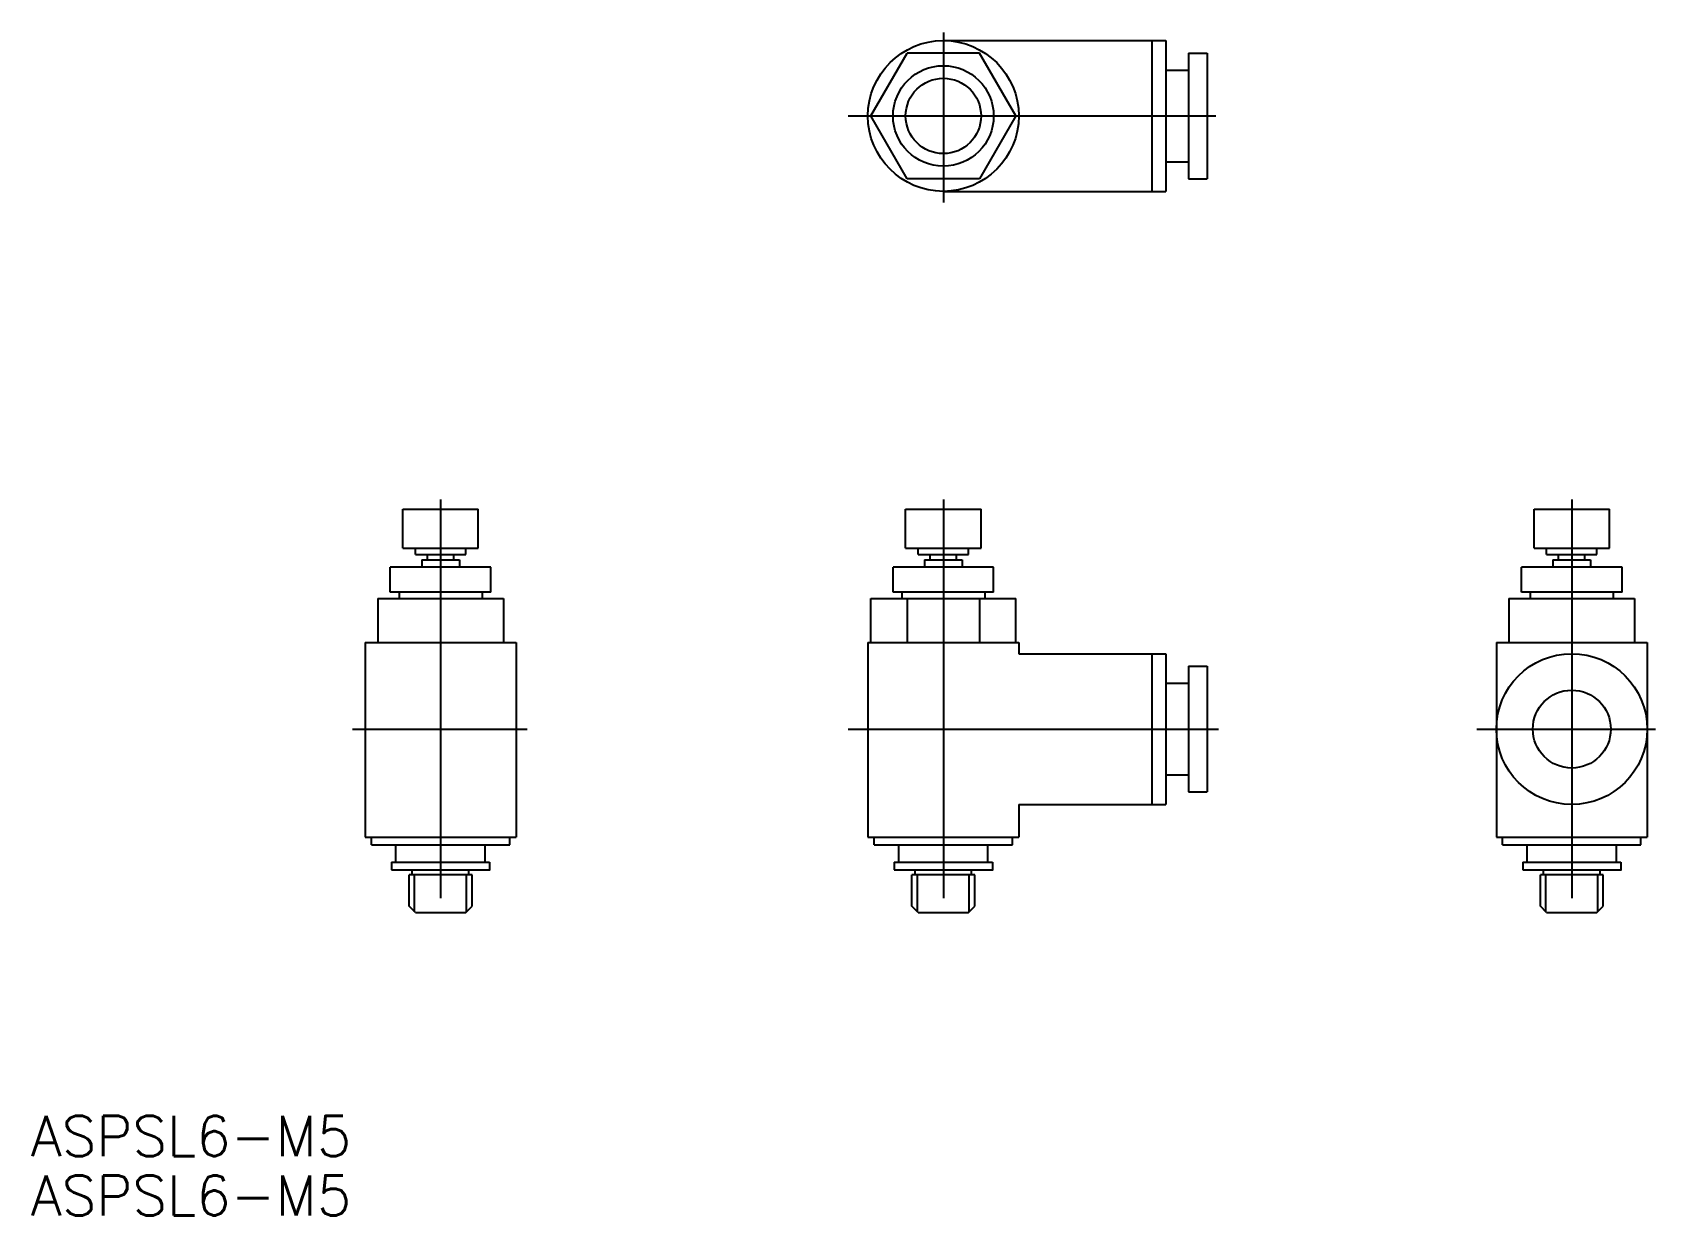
# Model space of a CAD drawing. Extents: x -72 to 57, y -48 to 47.
import ezdxf

# ---------------------------------------------------------------- set-up
doc = ezdxf.new("R2010")
doc.units = 0
doc.linetypes.add('CENTER', pattern=[50.8, 31.75, -6.35, 6.35, -6.35])
doc.layers.get('0').update_dxf_attribs({"linetype": 'CONTINUOUS'})
doc.layers.add('CENTER', color=1, linetype='CENTER')
doc.styles.get("Standard").update_dxf_attribs({"font": 'txt.shx', "bigfont": '@extfont2.shx'})

msp = doc.modelspace()

# ---------------------------------------------------------------- linework, layer by layer
at = {"color": 7, "linetype": 'CONTINUOUS'}
for p, q in [((0, 46), (17.700001, 46)), ((16.6, 46), (16.6, 34)), ((17.700001, 46), (17.700001, 34)), ((-5.773502, 40), (-2.886751, 44.999999)), ((2.886751, 45), (-2.886751, 45)), ((5.773502, 40), (2.886751, 44.999999)), ((19.5, 45), (21, 45)), ((19.5, 45), (19.5, 34.997021)), ((21, 45), (21, 35)), ((17.700001, 43.650002), (19.5, 43.650002)), ((-2.886752, 35), (-5.773503, 39.999999)), ((5.773503, 39.999999), (2.886752, 35)), ((17.700001, 36.349998), (19.5, 36.349998)), ((2.886751, 35), (-2.886751, 35)), ((19.5, 35), (21, 35)), ((0, 34), (17.700001, 34)), ((-43, 5.599999), (-43, 8.7)), ((-43, 8.7), (-37, 8.7)), ((-37, 5.599999), (-37, 8.7)), ((-3, 5.6), (-3, 8.700001)), ((-3, 8.700001), (3.000001, 8.700001)), ((3.000001, 5.6), (3.000001, 8.700001)), ((47, 5.6), (47, 8.700001)), ((47, 8.700001), (53, 8.700001)), ((53, 5.6), (53, 8.700001)), ((-43, 5.599999), (-37, 5.599999)), ((-42, 5.099999), (-42, 5.599999)), ((-38, 5.099999), (-38, 5.599999)), ((-3, 5.6), (3.000001, 5.6)), ((-2, 5.1), (-2, 5.6)), ((2.000001, 5.1), (2.000001, 5.6)), ((47, 5.6), (53, 5.6)), ((48, 5.1), (48, 5.6)), ((52, 5.1), (52, 5.6)), ((-36, 4.1), (-44, 4.1)), ((-44, 2.1), (-44, 4.1)), ((-42, 5.099999), (-38, 5.099999)), ((-41.5, 4.671524), (-41.5, 4.1)), ((-41.5, 4.671524), (-38.5, 4.671524)), ((-41.049999, 4.671524), (-41.049999, 5.099999)), ((-38.950001, 4.671524), (-38.950001, 5.099999)), ((-38.5, 4.671524), (-38.5, 4.1)), ((-36, 2.1), (-36, 4.1)), ((4, 4.1), (-4, 4.1)), ((-4, 2.1), (-4, 4.1)), ((-2, 5.1), (2.000001, 5.1)), ((-1.499998, 4.671524), (-1.499998, 4.1)), ((-1.499998, 4.671524), (1.500002, 4.671524)), ((-1.049999, 4.671524), (-1.049999, 5.1)), ((1.05, 4.671524), (1.05, 5.1)), ((1.500002, 4.671524), (1.500002, 4.1)), ((4, 2.1), (4, 4.1)), ((54, 4.1), (46, 4.1)), ((46, 2.1), (46, 4.1)), ((48, 5.1), (52, 5.1)), ((48.5, 4.671524), (48.5, 4.1)), ((48.5, 4.671524), (51.5, 4.671524)), ((48.950001, 4.671524), (48.950001, 5.1)), ((51.049999, 4.671524), (51.049999, 5.1)), ((51.5, 4.671524), (51.5, 4.1)), ((54, 2.1), (54, 4.1)), ((-45, 1.6), (-45, -1.9)), ((-45, 1.6), (-35, 1.6)), ((-36, 2.1), (-44, 2.1)), ((-43.299999, 2.1), (-43.299999, 1.6)), ((-40, 1.6), (-40, -1.9)), ((-36.700001, 2.1), (-36.700001, 1.6)), ((-35, 1.6), (-35, -1.9)), ((-5.773502, -1.9), (-5.773502, 1.6)), ((-5.773502, 1.6), (5.773502, 1.6)), ((4, 2.1), (-4, 2.1)), ((-3.3, 2.1), (-3.3, 1.6)), ((-2.886753, 1.6), (-2.886753, -1.9)), ((2.886751, 1.6), (2.886751, -1.9)), ((3.3, 2.1), (3.3, 1.6)), ((5.773502, -1.9), (5.773502, 1.6)), ((45, 1.6), (45, -1.9)), ((45, 1.6), (55, 1.6)), ((54, 2.1), (46, 2.1)), ((46.700001, 2.1), (46.700001, 1.6)), ((50, 1.6), (50, -1.9)), ((53.299999, 2.1), (53.299999, 1.6)), ((55, 1.6), (55, -1.9)), ((-46, -1.9), (-34, -1.9)), ((-46, -1.9), (-46, -17.4)), ((-34, -1.9), (-34, -17.4)), ((-6, -1.9), (6, -1.9)), ((-6, -1.9), (-6, -17.4)), ((6, -1.9), (6, -2.799999)), ((44, -1.9), (56, -1.9)), ((44, -1.9), (44, -17.4)), ((56, -1.9), (56, -17.4)), ((6, -2.799999), (17.700001, -2.799999)), ((16.6, -2.799999), (16.6, -14.799999)), ((17.700001, -2.799999), (17.700001, -14.799999)), ((19.5, -3.799999), (21, -3.799999)), ((19.5, -3.799999), (19.5, -13.802979)), ((21, -3.799999), (21, -13.799999)), ((17.700001, -5.149999), (19.5, -5.149999)), ((17.700001, -12.449999), (19.5, -12.449999)), ((19.5, -13.799999), (21, -13.799999)), ((6, -14.799999), (6, -17.4)), ((6, -14.799999), (17.700001, -14.799999)), ((-46, -17.4), (-34, -17.4)), ((-45.5, -18), (-45.5, -17.4)), ((-45.5, -18), (-34.5, -18)), ((-43.549999, -19.4), (-43.549999, -18)), ((-36.450001, -19.4), (-36.450001, -18)), ((-34.5, -18), (-34.5, -17.4)), ((-6, -17.4), (6, -17.4)), ((-5.5, -18), (-5.5, -17.4)), ((-5.5, -18), (5.500001, -18)), ((-3.549999, -19.4), (-3.549999, -18)), ((3.55, -19.4), (3.55, -18)), ((5.500001, -18), (5.500001, -17.4)), ((44, -17.4), (56, -17.4)), ((44.5, -18), (44.5, -17.4)), ((44.5, -18), (55.5, -18)), ((46.450001, -19.4), (46.450001, -18)), ((53.549999, -19.4), (53.549999, -18)), ((55.5, -18), (55.5, -17.4)), ((-43.900002, -19.4), (-43.900002, -20)), ((-43.900002, -19.4), (-36.099998, -19.4)), ((-43.900002, -20), (-36.099998, -20)), ((-37.5, -20.4), (-42.5, -20.4)), ((-42.5, -22.9), (-42.5, -20.4)), ((-42.25, -20.4), (-42.25, -20)), ((-37.75, -20.4), (-37.75, -20)), ((-37.5, -22.9), (-37.5, -20.4)), ((-36.099998, -19.4), (-36.099998, -20)), ((-3.9, -19.4), (-3.9, -20)), ((-3.9, -19.4), (3.9, -19.4)), ((-3.9, -20), (3.9, -20)), ((2.499998, -20.4), (-2.500002, -20.4)), ((-2.5, -22.9), (-2.5, -20.4)), ((-2.25, -20.4), (-2.25, -20)), ((2.25, -20.4), (2.25, -20)), ((2.5, -22.9), (2.5, -20.4)), ((3.9, -19.4), (3.9, -20)), ((46.099998, -19.4), (46.099998, -20)), ((46.099998, -19.4), (53.900002, -19.4)), ((46.099998, -20), (53.900002, -20)), ((52.5, -20.4), (47.5, -20.4)), ((47.5, -22.9), (47.5, -20.4)), ((47.75, -20.4), (47.75, -20)), ((52.25, -20.4), (52.25, -20)), ((52.5, -22.9), (52.5, -20.4)), ((53.900002, -19.4), (53.900002, -20)), ((-42.000001, -23.399999), (-42.500002, -22.899998)), ((-38.000003, -23.399999), (-37.500002, -22.899998)), ((-2.000001, -23.399998), (-2.500001, -22.899997)), ((1.999997, -23.399998), (2.499997, -22.899998)), ((47.999998, -23.399996), (47.499997, -22.899995)), ((51.999995, -23.399998), (52.499996, -22.899997)), ((-42, -23.4), (-38, -23.4)), ((-2.000002, -23.4), (1.999998, -23.4)), ((48, -23.4), (52, -23.4))]:
    msp.add_line(p, q, dxfattribs=at)
at = {"color": 3, "linetype": 'CONTINUOUS'}
for p, q in [((-42.067001, -23.333), (-42.067001, -20.4)), ((-37.932999, -23.333), (-37.932999, -20.4)), ((-2.066999, -23.333), (-2.066999, -20.4)), ((2.066999, -23.333), (2.066999, -20.4)), ((47.932999, -23.333), (47.932999, -20.4)), ((52.067001, -23.333), (52.067001, -20.4))]:
    msp.add_line(p, q, dxfattribs=at)
at = {"color": 7, "linetype": 'CONTINUOUS'}
for centre, radius in [((0, 40), 6), ((0, 40), 4), ((0, 40), 3), ((50, -8.799999), 6), ((50, -8.799999), 3.1)]:
    msp.add_circle(centre, radius, dxfattribs=at)
for p in [(0, 40), (0, 40), (21, 40), (-40, -20), (-40, -20), (-36.099998, -20), (0, -20), (0, -20), (3.9, -20), (50, -20), (50, -20), (53.900002, -20)]:
    msp.add_point(p, dxfattribs=at)
at = {"layer": 'CENTER', "color": 1, "linetype": 'CENTER'}
for p, q in [((0, 46.646614), (0, 33.121933)), ((-7.559583, 40), (21.685886, 40)), ((-40, 9.481131), (-40, -24.07992)), ((0, 9.481131), (0, -24.07992)), ((50, 9.481131), (50, -24.07992)), ((-47.002258, -8.799999), (-33.101612, -8.799999)), ((-7.559583, -8.799999), (21.896734, -8.799999)), ((42.440418, -8.799999), (56.662701, -8.799999))]:
    msp.add_line(p, q, dxfattribs=at)

# ---------------------------------------------------------------- texts
at = {"color": 7, "linetype": 'CONTINUOUS'}
for p in [(-72.608339, -42.787774), (-72.608339, -47.516924)]:
    msp.add_text('ASPSL6-M5', height=3.2, dxfattribs=at).set_placement(p)

doc.saveas('drawing.dxf')
